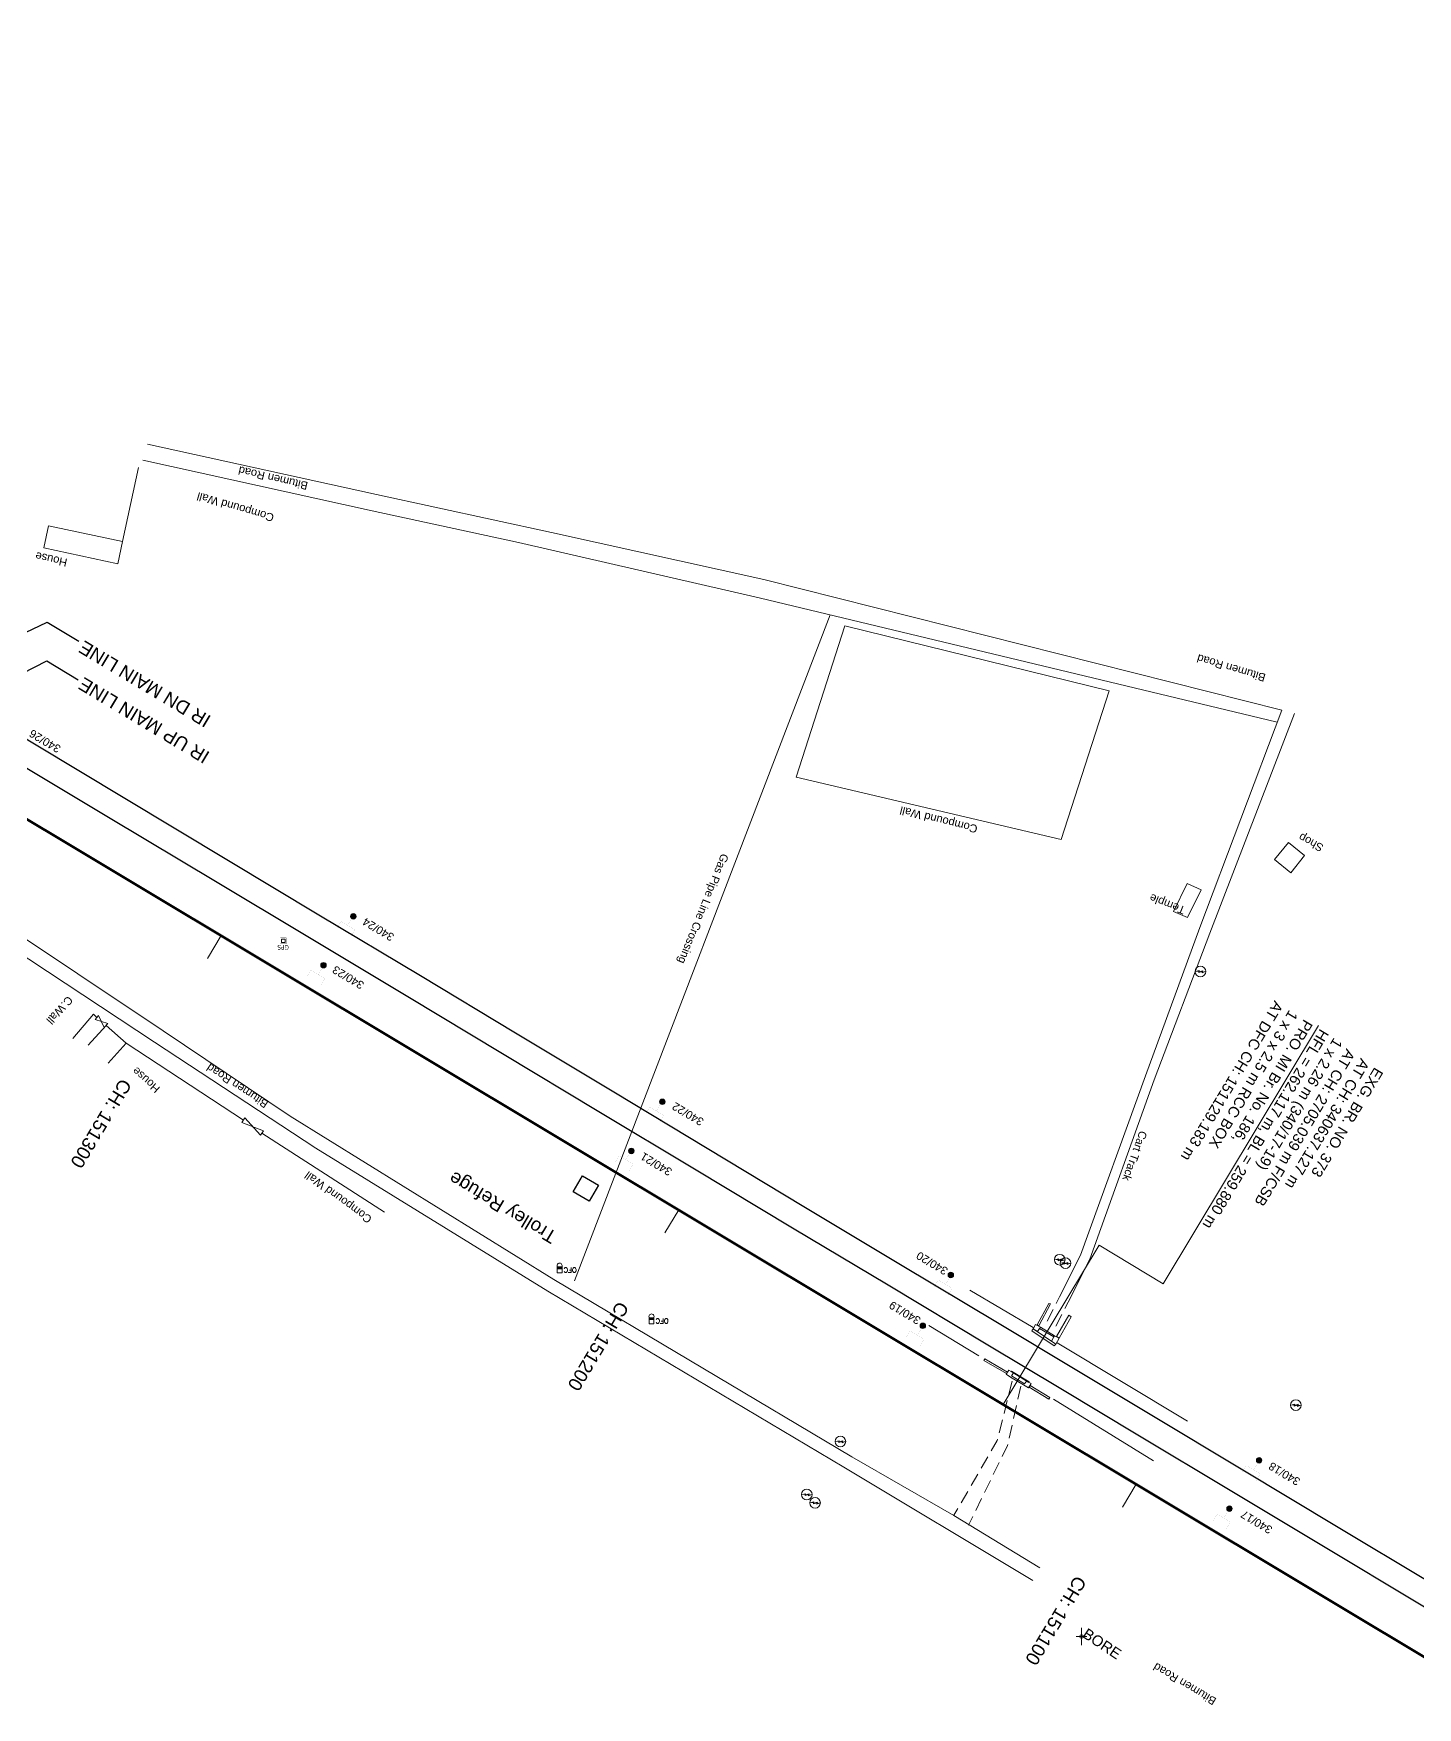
# Model space of a CAD drawing. Header units: metres. Extents: x 592467 to 614288, y 3398001 to 3402649.
# Drawn here: x 610521.3 to 610780.7, y 3401790.5 to 3402104.3 of the extents above; entities that cross this region are included whole.
import ezdxf
from ezdxf.enums import TextEntityAlignment as Align

# ---------------------------------------------------------------- set-up
doc = ezdxf.new("R2010")
doc.units = ezdxf.units.M
doc.header["$MEASUREMENT"] = 0
doc.linetypes.add('DASHED', pattern=[0.75, 0.5, -0.25])
doc.layers.get('0').update_dxf_attribs({"lineweight": 0})
for name, color, linetype, lineweight in [('Bore', 7, 'Continuous', 0), ('Bounary Dim', 10, 'Continuous', 13), ('Cart Track', 34, 'Continuous', 0), ('Commercial Building Pucca', 7, 'Continuous', 13), ('Compound Wall', 7, 'Continuous', 13), ('Culvert Parapet', 7, 'Continuous', 0), ('Electric Pole', 7, 'Continuous', 13), ('EXISTING BRIDGE DETAILS', 7, 'Continuous', 0), ('Existing IR Track', 143, 'Continuous', 0), ('Gate', 7, 'Continuous', 13), ('GPS', 7, 'Continuous', 13), ('Grill', 7, 'Continuous', 13), ('Ofc Pillar', 7, 'Continuous', 13), ('OHE MAST', 7, 'Continuous', 0), ('OHE MAST TEXT', 7, 'Continuous', 0), ('Pipe line-Pertolium', 7, 'Continuous', 0), ('Proposed Chainage', 10, 'Continuous', 0), ('Religious_Place', 7, 'Continuous', 13), ('Residential Building Pucca', 7, 'Continuous', 13), ('Subroad Edge', 34, 'Continuous', 0), ('Text', 7, 'Continuous', 13), ('Wing Wall', 7, 'Continuous', 0)]:
    doc.layers.add(name, color=color, linetype=linetype, lineweight=lineweight)
doc.layers.add('Trolley Refuse', color=10, linetype='Continuous')
doc.styles.add('ARIAL', font='arial.ttf')
doc.styles.add('notes', font='romans.shx', dxfattribs={"height": 2})
doc.styles.get("Standard").update_dxf_attribs({"font": 'arial.ttf'})
doc.styles.add('street name', font='tahoma.ttf', dxfattribs={"height": 2})
doc.styles.add('Style-Arial', font='arial.ttf')
doc.styles.add('Text', font='arial.ttf', dxfattribs={"height": 2})
doc.dimstyles.new('ISO-25', dxfattribs={"dimtxt": 2.5, "dimasz": 2.5, "dimexe": 1.25, "dimexo": 0.625, "dimtad": 1, "dimtxsty": 'Standard', "dimcen": 2.5, "dimadec": 0, "dimazin": 0, "dimtfac": 1, "dimtmove": 0, "dimatfit": 3, "dimfxl": 1, "dimarcsym": 0})

# ---------------------------------------------------------------- blocks, each defined once
blk = doc.blocks.new('GPS')
at = {"const_width": 0.0279, "flags": 128}
blk.add_lwpolyline([(0.56, -0.56), (-0.56, -0.56), (-0.56, 0.56), (0.56, 0.56), (0.56, -0.56)], close=True, dxfattribs=at)
blk.add_3dface([(0.33, -0.33), (-0.33, -0.33), (-0.33, 0.33), (0.33, 0.33)])
at = {"style": 'street name'}
blk.add_text('GPS', height=0.868, rotation=179.0563, dxfattribs=at).set_placement((1.06, -0.8, -111.29))
blk = doc.blocks.new('GT')
at = {"layer": 'Gate'}
for p, q in [((-0.5, -0.5), (-0.5, 0.5)), ((-0.5, 0.5), (0.5, -0.5)), ((0.5, 0.5), (0.5, -0.5))]:
    blk.add_line(p, q, dxfattribs=at)
at = {"layer": 'Gate', "flags": 128}
blk.add_lwpolyline([(0.5, 0.5), (-0.5, -0.5)], dxfattribs=at)
blk = doc.blocks.new('BORE')
at = {"ltscale": 0.5}
for q in [(-0.99, 0), (0, 1.64), (0.99, 0), (0, -1.64)]:
    blk.add_line((0, 0), q, dxfattribs=at)
blk.add_circle((0, 0), 0.328, dxfattribs=at)
blk = doc.blocks.new('EP')
at = {"extrusion": (0, 0, -1)}
blk.add_hatch(color=8, dxfattribs=at).paths.add_polyline_path([(-0.31, -0.24), (-0.94, -0.01), (-0.41, -0.1), (-0.43, 0.15), (0.21, -0.05), (0.21, 0.16), (0.93, -0.01), (0.31, 0.07), (0.31, -0.19), (-0.31, 0)])
at = {"color": 8}
for p, q in [((-0.93, -0.01), (-0.21, 0.16)), ((-0.31, 0.07), (-0.93, -0.01)), ((-0.31, -0.19), (-0.31, 0.07)), ((0.31, 0), (-0.31, -0.19)), ((-0.21, 0.16), (-0.21, -0.05)), ((-0.21, -0.05), (0.43, 0.15)), ((0.31, -0.24), (0.31, 0)), ((0.43, 0.15), (0.41, -0.1)), ((0.94, -0.01), (0.31, -0.24)), ((0.41, -0.1), (0.94, -0.01))]:
    blk.add_line(p, q, dxfattribs=at)
blk.add_circle((0, 0), 1, dxfattribs=at)
blk = doc.blocks.new('OFC')
at = {"ltscale": 5}
for p, q in [((-0.46, 0), (-0.46, 1.23)), ((-0.46, 0), (0.46, 0)), ((0.46, 0), (0.46, 1.23))]:
    blk.add_line(p, q, dxfattribs=at)
blk.add_arc((0, 1.36), 0.48, 343.8979, 196.1021, dxfattribs=at)
for points in [[(-0.34, 1.13, 1.23), (-0.34, 1.13), (-0.34, 0.77), (-0.34, 0.77, 1.23)], [(0.38, 1.13, 1.23), (0.38, 1.13), (-0.34, 1.13), (-0.34, 1.13, 1.23)], [(0.38, 1.13), (0.38, 0.77), (-0.34, 0.77), (-0.34, 1.13)], [(0.38, 0.77, 1.23), (0.38, 1.13, 1.23), (-0.34, 1.13, 1.23), (-0.34, 0.77, 1.23)], [(-0.34, 0.77, 1.23), (-0.34, 0.77), (0.38, 0.77), (0.38, 0.77, 1.23)], [(0.38, 0.77, 1.23), (0.38, 0.77), (0.38, 1.13), (0.38, 1.13, 1.23)]]:
    blk.add_3dface(points)
at = {"ltscale": 5, "style": 'notes'}
blk.add_text('OFC', height=0.246, rotation=0, dxfattribs=at).set_placement((-0.33, 0.84))
at = {"style": 'notes'}
blk.add_text('OFC', height=0.937, rotation=180, dxfattribs=at).set_placement((3.2, 0.99, -359.18))
blk = doc.blocks.new('OHE MAST')
at = {"layer": 'OHE MAST'}
h = blk.add_hatch(color=256, dxfattribs=at)
edge = h.paths.add_edge_path()
edge.add_arc((0, 0), 0.514, 0, 360)
at = {"layer": 'OHE MAST', "lineweight": 13, "const_width": 0.01, "flags": 128}
for points in [[(1.5, 3.5), (1.5, 2), (-1.5, 2), (-1.5, 3.5)], [(0, 2), (0, 0)]]:
    blk.add_lwpolyline(points, dxfattribs=at)
at = {"layer": 'OHE MAST'}
blk.add_circle((0, 0), 0.514, dxfattribs=at)

msp = doc.modelspace()

# ---------------------------------------------------------------- linework, layer by layer
at = {"layer": 'Bounary Dim', "lineweight": 60, "flags": 128}
msp.add_lwpolyline([(611206.9249, 3401545.1605), (609365.8056, 3402649.187)], dxfattribs=at)
at = {"layer": 'Cart Track', "lineweight": 18, "flags": 128}
for points in [[(610713.6315, 3401867.4693), (610717.572, 3401875.2585), (610729.7448, 3401908.9248), (610739.953, 3401936.6863), (610755.3159, 3401977.4272)], [(610715.2667, 3401866.4942), (610719.3189, 3401874.5026), (610731.3844, 3401908.1396), (610741.7994, 3401935.633), (610757.6984, 3401976.8309)], [(610694.5983, 3401827.779), (610693.8665, 3401826.515)], [(610697.3368, 3401826.1396), (610696.6182, 3401824.6645)]]:
    msp.add_lwpolyline(points, dxfattribs=at)
at = {"layer": 'Cart Track', "color": 88, "linetype": 'DASHED', "lineweight": 18, "ltscale": 5, "flags": 128}
for points in [[(610711.3096, 3401862.8796), (610713.6315, 3401867.4693)], [(610712.9656, 3401861.9464), (610715.2716, 3401866.4913)], [(610704.7633, 3401851.6811), (610701.9835, 3401840.5343), (610694.5983, 3401827.779)], [(610706.4113, 3401850.752), (610703.9093, 3401839.6324), (610697.3368, 3401826.1396)]]:
    msp.add_lwpolyline(points, dxfattribs=at)
at = {"layer": 'Commercial Building Pucca'}
msp.add_3dface([(610753.9602, 3401949.4299), (610756.9744, 3401946.97), (610759.5734, 3401950.1763), (610756.5591, 3401952.6361)], dxfattribs=at)
msp.add_3dface([(610753.9602, 3401949.4299), (610756.9744, 3401946.97), (610759.5734, 3401950.1763), (610756.5591, 3401952.6361)], dxfattribs=at)
at = {"layer": 'Compound Wall', "lineweight": 13, "flags": 128}
for points in [[(610541.0217, 3402022.9273), (610538.039, 3402009.0907)], [(610541.0217, 3402022.9273), (610538.039, 3402009.0907)], [(610664.3049, 3401964.8623), (610673.4168, 3401993.2649), (610722.9295, 3401981.1006), (610713.9349, 3401953.186), (610664.3049, 3401964.8623)], [(610664.3049, 3401964.8623), (610673.4168, 3401993.2649), (610722.9295, 3401981.1006), (610713.9349, 3401953.186), (610664.3049, 3401964.8623)], [(610528.6793, 3401915.9189), (610532.5843, 3401920.47), (610533.1928, 3401919.8566)], [(610528.6793, 3401915.9189), (610532.5843, 3401920.47), (610533.1928, 3401919.8566)], [(610538.6863, 3401915.0106), (610560.6851, 3401900.602)], [(610538.6863, 3401915.0106), (610560.6851, 3401900.602)], [(610564.148, 3401898.173), (610587.139, 3401883.3672)], [(610564.148, 3401898.173), (610587.139, 3401883.3672)]]:
    msp.add_lwpolyline(points, dxfattribs=at)
at = {"layer": 'Culvert Parapet', "flags": 128}
msp.add_lwpolyline([(610705.0254, 3401853.2072), (610704.675, 3401852.6719), (610707.0921, 3401851.1772), (610707.4387, 3401851.6707), (610708.3268, 3401851.2132), (610707.8461, 3401850.4126), (610706.9047, 3401850.9478), (610704.4876, 3401852.4424), (610703.656, 3401852.9499), (610704.1328, 3401853.7102), (610705.0254, 3401853.2072)], close=True, dxfattribs=at)
msp.add_lwpolyline([(610705.0254, 3401853.2072), (610704.675, 3401852.6719), (610707.0921, 3401851.1772), (610707.4387, 3401851.6707), (610708.3268, 3401851.2132), (610707.8461, 3401850.4126), (610706.9047, 3401850.9478), (610704.4876, 3401852.4424), (610703.656, 3401852.9499), (610704.1328, 3401853.7102), (610705.0254, 3401853.2072)], close=True, dxfattribs=at)
at = {"layer": 'Culvert Parapet'}
msp.add_3dface([(610710.0866, 3401861.7923), (610709.9155, 3401861.5579), (610712.5599, 3401859.9535), (610712.7311, 3401860.188)], dxfattribs=at)
msp.add_3dface([(610710.0866, 3401861.7923), (610709.9155, 3401861.5579), (610712.5599, 3401859.9535), (610712.7311, 3401860.188)], dxfattribs=at)
at = {"layer": 'EXISTING BRIDGE DETAILS', "linetype": 'Continuous', "lineweight": 0, "flags": 128}
msp.add_lwpolyline([(610762.2092, 3401918.354), (610733.0681, 3401869.8998), (610721.0516, 3401877.1267), (610703.1005, 3401847.2786)], dxfattribs=at)
at = {"layer": 'Existing IR Track', "color": 0, "lineweight": 30, "flags": 128}
for points in [[(610782.8851, 3401814.037), (610765.5937, 3401824.4315), (610747.9809, 3401834.9932), (610730.6281, 3401845.399), (610716.2771, 3401854.0218), (610702.3279, 3401862.4033), (610683.8689, 3401873.4621), (610665.7192, 3401884.3357), (610647.5987, 3401895.2813), (610630.0907, 3401905.8569), (610611.6728, 3401916.9286), (610593.8639, 3401927.6338), (610574.8462, 3401939.0495), (610557.9143, 3401949.2127), (610538.152, 3401961.0733), (610521.8322, 3401970.8679), (610504.1811, 3401981.4476)], [(610798.5245, 3401799.3962), (610780.5201, 3401810.2108), (610763.421, 3401820.4817), (610745.6154, 3401831.1642), (610728.3352, 3401841.5317), (610713.9172, 3401850.2028), (610700.2308, 3401858.4339), (610681.515, 3401869.6506), (610663.6252, 3401880.3724), (610645.2136, 3401891.428), (610627.3086, 3401902.1794), (610609.256, 3401913.0191), (610591.4767, 3401923.6946), (610572.4304, 3401935.1388), (610555.4568, 3401945.3376), (610535.7329, 3401957.1598), (610519.4689, 3401966.9081)]]:
    msp.add_lwpolyline(points, dxfattribs=at)
at = {"layer": 'Grill', "flags": 128}
for points in [[(610708.7143, 3401861.7304), (610696.8311, 3401868.7293)], [(610708.7143, 3401861.7304), (610696.8311, 3401868.7293)], [(610689.1214, 3401862.1024), (610698.5325, 3401856.4186)], [(610689.1214, 3401862.1024), (610698.5325, 3401856.4186)], [(610737.6239, 3401844.1799), (610713.2074, 3401858.8549)], [(610737.6239, 3401844.1799), (610713.2074, 3401858.8549)], [(610712.5177, 3401848.2811), (610731.266, 3401836.7257)], [(610712.5177, 3401848.2811), (610731.266, 3401836.7257)]]:
    msp.add_lwpolyline(points, dxfattribs=at)
at = {"layer": 'Pipe line-Pertolium', "ltscale": 0.5}
msp.add_lwpolyline([(610622.762, 3401870.4557), (610670.6768, 3401995.3065)], dxfattribs=at)
at = {"layer": 'Proposed Chainage', "linetype": 'Continuous', "lineweight": 0, "flags": 128}
for points in [[(610553.9278, 3401930.8999), (610556.4992, 3401935.188)], [(610639.6903, 3401879.4724), (610642.2617, 3401883.7605)], [(610725.4529, 3401828.0449), (610728.0243, 3401832.3331)]]:
    msp.add_lwpolyline(points, dxfattribs=at)
at = {"layer": 'Religious_Place'}
msp.add_3dface([(610734.9868, 3401939.7228), (610737.6563, 3401938.5609), (610740.2134, 3401943.7957), (610737.5439, 3401944.9576)], dxfattribs=at)
msp.add_3dface([(610734.9868, 3401939.7228), (610737.6563, 3401938.5609), (610740.2134, 3401943.7957), (610737.5439, 3401944.9576)], dxfattribs=at)
at = {"layer": 'Residential Building Pucca', "flags": 128}
msp.add_lwpolyline([(610531.6054, 3401914.6283), (610534.9315, 3401918.3596), (610538.6841, 3401915.0145), (610535.358, 3401911.2832)], dxfattribs=at)
msp.add_lwpolyline([(610531.6054, 3401914.6283), (610534.9315, 3401918.3596), (610538.6841, 3401915.0145), (610535.358, 3401911.2832)], dxfattribs=at)
at = {"layer": 'Residential Building Pucca'}
msp.add_3dface([(610538.0329, 3402009.0491), (610537.1277, 3402004.9084), (610523.266, 3402007.8789), (610524.1715, 3402012.0205)], dxfattribs=at)
msp.add_3dface([(610538.0329, 3402009.0491), (610537.1277, 3402004.9084), (610523.266, 3402007.8789), (610524.1715, 3402012.0205)], dxfattribs=at)
at = {"layer": 'Subroad Edge', "lineweight": 13, "flags": 128}
for points in [[(610542.6738, 3402027.3096), (610585.6105, 3402017.9003), (610618.4366, 3402010.7721), (610658.2387, 3402001.924), (610755.3159, 3401977.4272)], [(610542.6738, 3402027.3096), (610585.6105, 3402017.9003), (610618.4366, 3402010.7721), (610658.2387, 3402001.924), (610755.3159, 3401977.4272)], [(610541.8424, 3402024.334), (610584.8117, 3402014.8115), (610612.2691, 3402008.8847), (610657.34, 3401998.5075), (610754.4738, 3401975.1939)], [(610541.8424, 3402024.334), (610584.8117, 3402014.8115), (610612.2691, 3402008.8847), (610657.34, 3401998.5075), (610754.4738, 3401975.1939)], [(610513.5974, 3401938.7336), (610545.6175, 3401917.3088), (610569.4278, 3401901.3556), (610618.8749, 3401870.7274), (610674.7263, 3401837.5073), (610693.8093, 3401826.4834), (610709.9547, 3401816.6719)], [(610513.5974, 3401938.7336), (610545.6175, 3401917.3088), (610569.4278, 3401901.3556), (610618.8749, 3401870.7274), (610674.7263, 3401837.5073), (610693.8093, 3401826.4834), (610709.9547, 3401816.6719)], [(610513.8004, 3401935.1233), (610544.0417, 3401915.2308), (610574.2441, 3401895.3341), (610617.7102, 3401868.5467), (610673.2405, 3401835.5568), (610708.6736, 3401814.2792)], [(610513.8004, 3401935.1233), (610544.0417, 3401915.2308), (610574.2441, 3401895.3341), (610617.7102, 3401868.5467), (610673.2405, 3401835.5568), (610708.6736, 3401814.2792)]]:
    msp.add_lwpolyline(points, dxfattribs=at)
at = {"layer": 'Trolley Refuse'}
msp.add_lwpolyline([(610624.2578, 3401890.1836), (610627.2599, 3401888.3843), (610625.4606, 3401885.3822), (610622.4585, 3401887.1815)], close=True, dxfattribs=at)
at = {"layer": 'Wing Wall', "flags": 128}
for points in [[(610710.0866, 3401861.7923), (610709.1654, 3401862.2851), (610708.6938, 3401861.4856), (610709.5179, 3401860.9843), (610709.9155, 3401861.5579)], [(610710.0866, 3401861.7923), (610709.1654, 3401862.2851), (610708.6938, 3401861.4856), (610709.5179, 3401860.9843), (610709.9155, 3401861.5579)], [(610712.7311, 3401860.188), (610713.5642, 3401859.6949), (610712.9629, 3401858.6203), (610712.1224, 3401859.1349), (610712.5599, 3401859.9535)], [(610712.7311, 3401860.188), (610713.5642, 3401859.6949), (610712.9629, 3401858.6203), (610712.1224, 3401859.1349), (610712.5599, 3401859.9535)]]:
    msp.add_lwpolyline(points, dxfattribs=at)
at = {"layer": 'Wing Wall'}
for points in [[(610711.629, 3401866.2407), (610709.4593, 3401862.2426), (610709.7466, 3401862.0591), (610711.9849, 3401866.1835)], [(610711.629, 3401866.2407), (610709.4593, 3401862.2426), (610709.7466, 3401862.0591), (610711.9849, 3401866.1835)], [(610713.0646, 3401860.0107), (610713.5604, 3401859.7071), (610715.8585, 3401863.7444), (610715.3627, 3401864.0479)], [(610713.0646, 3401860.0107), (610713.5604, 3401859.7071), (610715.8585, 3401863.7444), (610715.3627, 3401864.0479)], [(610708.4323, 3401861.079), (610712.6421, 3401858.3065), (610712.9629, 3401858.6203), (610708.6938, 3401861.4856)], [(610708.4323, 3401861.079), (610712.6421, 3401858.3065), (610712.9629, 3401858.6203), (610708.6938, 3401861.4856)], [(610699.4643, 3401855.5423), (610703.7033, 3401853.0926), (610703.8766, 3401853.3772), (610699.6375, 3401855.827)], [(610699.4643, 3401855.5423), (610703.7033, 3401853.0926), (610703.8766, 3401853.3772), (610699.6375, 3401855.827)], [(610704.649, 3401853.5489), (610704.5962, 3401853.4447), (610707.9164, 3401851.4429), (610707.9692, 3401851.5471)], [(610704.649, 3401853.5489), (610704.5962, 3401853.4447), (610707.9164, 3401851.4429), (610707.9692, 3401851.5471)], [(610711.6501, 3401848.2908), (610707.9372, 3401850.567), (610708.1474, 3401850.8582), (610711.8603, 3401848.582)], [(610711.6501, 3401848.2908), (610707.9372, 3401850.567), (610708.1474, 3401850.8582), (610711.8603, 3401848.582)]]:
    msp.add_3dface(points, dxfattribs=at)

# ---------------------------------------------------------------- block references
at = {"layer": 'Bore', "xscale": 0.9997078270183114, "yscale": 0.9997078270183114, "zscale": 0.9997078270183114}
msp.add_blockref('BORE', (610717.7791, 3401803.8063), dxfattribs=at)
msp.add_blockref('BORE', (610717.7791, 3401803.8063), dxfattribs=at)
at = {"layer": 'Electric Pole', "xscale": 0.9997078270183114, "yscale": 0.9997078270183114, "zscale": 0.9997078270183114}
for p in [(610740.0591, 3401928.4626), (610740.0591, 3401928.4626), (610713.6852, 3401874.4311), (610713.6852, 3401874.4311), (610714.7745, 3401873.7743), (610714.7745, 3401873.7743), (610757.9455, 3401847.1768), (610757.9455, 3401847.1768), (610672.5792, 3401840.3437), (610672.5792, 3401840.3437), (610666.2715, 3401830.4056), (610666.2715, 3401830.4056), (610667.8304, 3401828.8556), (610667.8304, 3401828.8556)]:
    msp.add_blockref('EP', p, dxfattribs=at)
at = {"layer": 'Gate', "yscale": 0.9997078268568406}
for p, xscale, zscale, rotation in [((610534.0622, 3401919.1081), 2.294351242939869, 1.514490308693227, 319.2534410987212), ((610534.0622, 3401919.1081), 2.294351242939869, 1.514490308693227, 319.2534410987212), ((610562.4165, 3401899.3875), 4.229853011458576, 2.056360173220907, 325.2534411006798), ((610562.4165, 3401899.3875), 4.229853011458576, 2.056360173220907, 325.2534411006798)]:
    msp.add_blockref('GT', p, dxfattribs=dict(at, xscale=xscale, zscale=zscale, rotation=rotation))
at = {"layer": 'GPS'}
msp.add_blockref('GPS', (610568.144, 3401934.208), dxfattribs=at)
msp.add_blockref('GPS', (610568.144, 3401934.208), dxfattribs=at)
msp.add_blockref('GPS', (610568.144, 3401934.208), dxfattribs=at)
at = {"layer": 'Ofc Pillar', "xscale": 0.9997078270183114, "yscale": 0.9997078270183114, "zscale": 0.9997078270183114}
for p in [(610619.94, 3401871.9743), (610619.94, 3401871.9743), (610637.177, 3401862.429), (610637.177, 3401862.429)]:
    msp.add_blockref('OFC', p, dxfattribs=at)
at = {"layer": 'OHE MAST', "rotation": 149.0208306527207}
for p in [(610581.2775, 3401938.8013), (610575.6907, 3401929.6345), (610639.1892, 3401904.0401), (610633.3976, 3401894.8225), (610693.2762, 3401871.5552), (610688.0298, 3401862.0503), (610751.0534, 3401836.8285), (610745.4958, 3401827.7611)]:
    msp.add_blockref('OHE MAST', p, dxfattribs=at)

# ---------------------------------------------------------------- texts
at = {"layer": 'Bore'}
msp.add_text('BORE', height=2, rotation=326.253441, dxfattribs=at).set_placement((610717.7791, 3401803.8063))
msp.add_text('BORE', height=2, rotation=326.253441, dxfattribs=at).set_placement((610717.7791, 3401803.8063))
at = {"layer": 'EXISTING BRIDGE DETAILS', "color": 10, "style": 'ARIAL'}
for s, p in [('AT DFC CH: 151129.183 m', (610753.9577, 3401923.1437)), ('1 x 3 x 2.5 m RCC BOX', (610756.7276, 3401921.3901)), ('PRO. MI Br. No. 186,', (610759.4974, 3401919.6365))]:
    msp.add_text(s, height=2, rotation=239, dxfattribs=at).set_placement(p)
at = {"layer": 'EXISTING BRIDGE DETAILS', "style": 'ARIAL'}
for s, p in [('HFL = 262.117 m, BL = 259.880 m', (610762.5107, 3401917.8559)), ('1 x 2.26 m (340/17-19)', (610765.0915, 3401916.1733)), ('AT CH: 2705.039 m F/CSB', (610767.4479, 3401914.1173)), ('AT CH: 340637.127 m', (610770.1398, 3401912.3252)), ('EXG. BR. NO. 373 ', (610772.7205, 3401910.6426))]:
    msp.add_text(s, height=2, rotation=239, dxfattribs=at).set_placement(p)
at = {"layer": 'Existing IR Track', "color": 7, "lineweight": 0, "style": 'ARIAL'}
for s, p in [('IR DN MAIN LINE', (610530.2082, 3401989.5434)), ('IR UP MAIN LINE', (610530.1422, 3401982.6677))]:
    msp.add_text(s, height=2.5, rotation=149, dxfattribs=at).set_placement(p, align=Align.MIDDLE_RIGHT)
at = {"layer": 'OHE MAST TEXT', "style": 'ARIAL'}
for s, p in [('340/26', (610526.6117, 3401970.6301)), ('340/24', (610589.0989, 3401935.335)), ('340/23', (610583.4451, 3401926.3271)), ('340/22', (610647.1248, 3401900.7265)), ('340/21', (610641.1857, 3401891.3369)), ('340/20', (610692.8852, 3401872.7421)), ('340/19', (610687.7871, 3401863.4596)), ('340/18', (610758.9229, 3401833.272)), ('340/17', (610753.7097, 3401824.2291))]:
    msp.add_text(s, height=1.5, rotation=149, dxfattribs=at).set_placement(p)
at = {"layer": 'Proposed Chainage', "color": 1, "lineweight": 0, "char_height": 2.5, "attachment_point": 4, "rotation": 239.051007, "line_spacing_factor": 0.6, "style": 'Style-Arial'}
for s, insert in [('CH: 151300', (610538.7793, 3401907.951)), ('CH: 151200', (610631.9762, 3401866.1914)), ('CH: 151100', (610717.7388, 3401814.7639))]:
    msp.add_mtext(s, dxfattribs=dict(at, insert=insert))
at = {"layer": 'Subroad Edge', "style": 'Text'}
for s, rotation, p in [('Bitumen Road', 166.856844, (610572.8804, 3402020.1783)), ('Bitumen Road', 163.403359, (610752.4105, 3401984.1898)), ('Cart Track', 250.267137, (610728.701, 3401898.7421)), ('Bitumen Road', 149.015151, (610743.1846, 3401792.1179))]:
    msp.add_text(s, height=1.5, rotation=rotation, dxfattribs=at).set_placement(p)
at = {"layer": 'Subroad Edge'}
msp.add_text('Bitumen Road', height=1.5, rotation=146.55921, dxfattribs=at).set_placement((610565.4885, 3401903.995))
at = {"layer": 'Text', "color": 0, "style": 'ARIAL'}
for s, rotation, p in [('Compound Wall', 163.781199, (610566.5507, 3402014.1725)), ('House', 167.310765, (610527.7737, 3402005.7887)), ('Compound Wall', 165.983831, (610698.4131, 3401955.8232)), ('Shop', 151.579233, (610763.2863, 3401952.1291)), ('Gas Pipe Line Crossing', 248.092098, (610650.3018, 3401950.708)), ('Temple', 158.405341, (610737.38, 3401940.5069)), ('C.Wall', 227.887762, (610527.7539, 3401924.0058)), ('House', 138.286088, (610545.1795, 3401906.6545)), ('Compound Wall', 143.898105, (610584.9133, 3401882.3315))]:
    msp.add_text(s, height=1.5, rotation=rotation, dxfattribs=at).set_placement(p)
at = {"layer": 'Trolley Refuse', "style": 'ARIAL'}
msp.add_text('Trolley Refuge', height=2.5, rotation=149.17669, dxfattribs=at).set_placement((610619.6538, 3401879.4601))

# ---------------------------------------------------------------- leaders
at = {"layer": 'Existing IR Track', "color": 7, "lineweight": 0}
for points in [[(610501.2234, 3401983.2203), (610523.8819, 3401993.9526), (610529.8001, 3401990.3876)], [(610503.7046, 3401976.3571), (610523.8141, 3401986.7024), (610529.7323, 3401983.1374)]]:
    msp.add_leader(points, dimstyle='ISO-25', override={"dimtxt": 0.5, "dimtad": 0}, dxfattribs=at)

doc.saveas('drawing.dxf')
